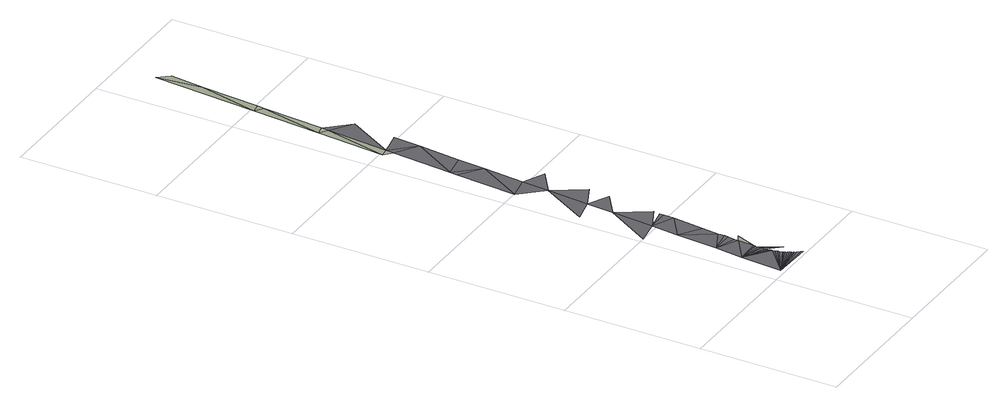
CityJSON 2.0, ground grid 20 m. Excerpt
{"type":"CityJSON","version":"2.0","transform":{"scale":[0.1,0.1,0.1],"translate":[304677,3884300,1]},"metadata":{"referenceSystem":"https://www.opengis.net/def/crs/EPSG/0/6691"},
"CityObjects":{
"road1":{"type":"Road","attributes":{"name":"3896号線","function":"4","RoadStructureAttribute.width":12.4,"RoadStructureAttribute.numberOfLanes":2},"geometry":[{"type":"MultiSurface","lod":"3","boundaries":[[[0,1,2]],[[3,4,2]],[[5,6,2]],[[7,0,2]],[[8,9,2]],[[10,11,2]],[[12,13,2]],[[14,15,2]],[[0,16,1]],[[2,17,3]],[[2,4,18]],[[16,19,1]],[[17,2,6]],[[2,18,7]],[[5,2,9]],[[20,21,1]],[[21,22,1]],[[8,2,23]],[[24,25,1]],[[23,2,26]],[[26,2,27]],[[27,2,11]],[[28,29,1]],[[29,30,1]],[[30,31,1]],[[10,2,13]],[[31,32,1]],[[12,2,15]],[[1,33,34]],[[32,33,1]],[[1,19,35]],[[1,35,20]],[[1,22,24]],[[1,25,28]],[[36,24,22]],[[36,25,24]],[[36,28,25]],[[36,29,28]],[[34,33,37]],[[34,38,39]],[[40,34,37]],[[41,33,32]],[[42,34,40]],[[38,34,42]],[[43,39,38]],[[39,44,45]],[[46,45,47]],[[44,39,43]],[[45,48,47]],[[49,45,44]],[[50,45,49]],[[47,51,52]],[[53,52,54]],[[54,55,56]],[[52,57,54]],[[56,58,59]],[[54,60,55]],[[56,55,58]],[[59,58,61]],[[58,62,61]],[[61,63,64]],[[65,66,64]],[[61,62,63]],[[64,63,65]],[[67,66,65]],[[67,68,66]],[[63,69,65]],[[65,70,67]],[[71,68,67]],[[67,70,71]],[[72,68,71]],[[72,73,68]],[[74,73,72]],[[73,74,75]],[[76,73,75]],[[75,77,76]]],"semantics":{"surfaces":[{"type":"TrafficArea","function":"1010"},{"type":"AuxiliaryTrafficArea","function":"1100"}],"values":[0,0,0,0,0,0,0,0,0,0,0,0,0,0,0,0,0,0,0,0,0,0,0,0,0,0,0,0,0,0,0,0,0,0,1,1,1,1,0,0,0,1,0,0,0,0,0,0,0,0,0,0,0,0,0,0,0,0,0,0,0,1,0,0,1,1,0,0,1,0,1,1,1,1,1,1]}}]}
},
"vertices":[
[64,41,10],[30,67,10],[25,7,10],[67,28,10],[66,31,10],[69,23,10],[69,25,10],[65,38,10],[71,20,10],[70,22,10],[76,12,10],[74,14,10],[78,8,10],[76,11,10],[81,5,10],[79,8,10],[64,43,10],[68,27,10],[66,34,10],[64,44,10],[63,46,10],[63,48,10],[63,50,10],[72,18,10],[63,52,10],[63,55,10],[72,17,10],[74,15,10],[63,58,10],[63,61,10],[62,65,10],[63,66,10],[63,68,10],[65,92,10],[34,107,10],[64,45,10],[79,33,10],[65,98,10],[67,123,10],[39,167,10],[66,107,10],[75,97,10],[67,113,10],[69,146,10],[74,192,10],[43,206,10],[9,200,10],[48,267,10],[76,222,10],[75,207,10],[75,213,10],[82,291,10],[51,306,10],[18,299,10],[57,367,10],[60,406,10],[27,399,10],[85,322,10],[66,466,10],[35,488,10],[91,391,10],[36,499,10],[69,505,10],[75,566,10],[44,587,10],[45,598,10],[32,596,10],[53,687,10],[41,695,10],[78,605,10],[84,666,10],[54,698,10],[62,787,10],[50,795,10],[63,797,10],[70,881,10],[61,946,11],[74,930,11]
]}
